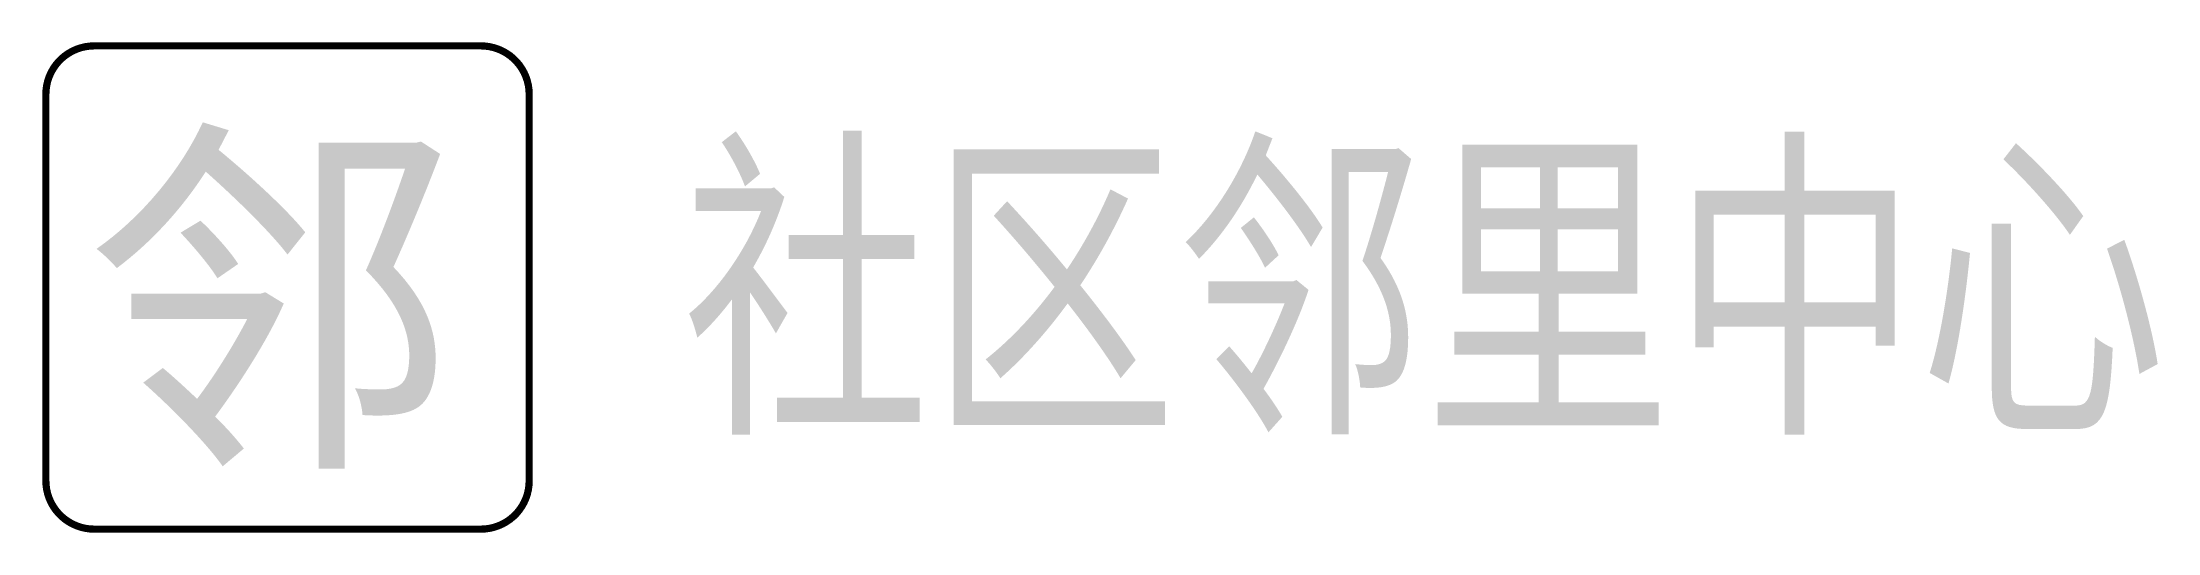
# Model space of a CAD drawing. Header units: millimetres. Extents: x -0.1 to 30.6, y -0.8 to 6.3.
import ezdxf

# ---------------------------------------------------------------- set-up
doc = ezdxf.new("R2010")
doc.units = ezdxf.units.MM
doc.layers.add('设施图块', color=7, linetype='Continuous')
doc.styles.add('HT', font='SIMHEI.TTF')
doc.styles.add('设施块标注', font='SIMFANG.TTF', dxfattribs={"width": 0.75})

msp = doc.modelspace()

# ---------------------------------------------------------------- linework, layer by layer
at = {"layer": '设施图块', "color": 5, "const_width": 0.104}
msp.add_lwpolyline([(0, 5.598, -0.41422), (0.7, 6.298), (6.298, 6.298, -0.414214), (6.998, 5.598), (6.998, 0, -0.414214), (6.298, -0.7), (0.7, -0.7, -0.414214), (0, 0), (0, 5.598)], format="xyb", dxfattribs=at)

# ---------------------------------------------------------------- texts
at = {"layer": '设施图块', "color": 5, "style": 'HT'}
msp.add_text('邻', height=4, dxfattribs=at).set_placement((0.542, 0.603))
at = {"layer": '设施图块', "style": '设施块标注', "width": 0.75}
msp.add_attdef('社区邻里中心', (9.217, 1.046), '社区邻里中心', height=3.5, dxfattribs=at)

doc.saveas('drawing.dxf')
